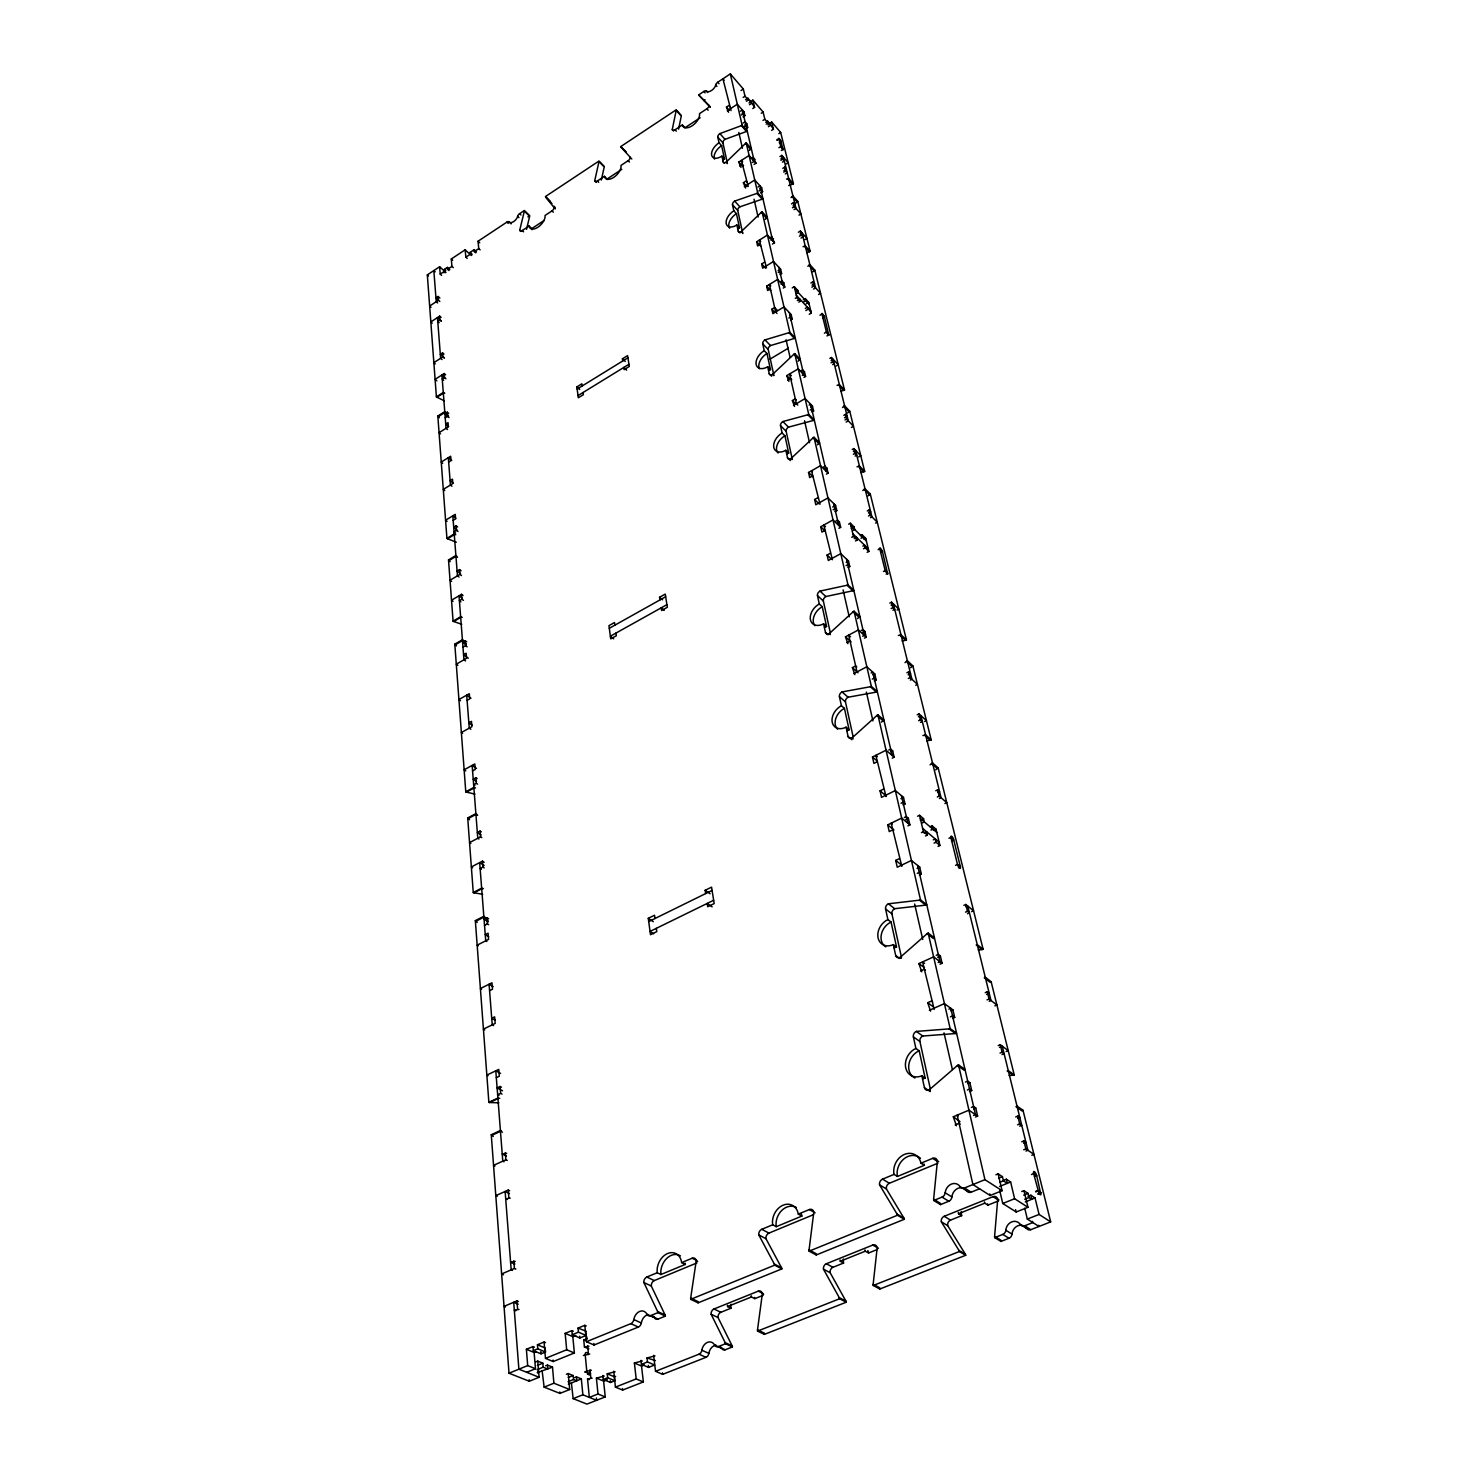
<?xml version="1.0" encoding="UTF-8"?>
<svg xmlns="http://www.w3.org/2000/svg" width="1478" height="1478" viewBox="0 0 1478 1478"><rect width="100%" height="100%" fill="white"/><g stroke="black" fill="none" stroke-linecap="round" stroke-linejoin="round"><path stroke-width="1.5" d="M1023.016 1110.292A4.323 3.713 -59.6 0 0 1021.982 1110.902L1015.959 1106.671A4.342 3.713 -59.4 0 1 1016.993 1106.061L1023.016 1110.292L1050.673 1221.881L1030.831 1229.678A4.489 3.898 -66.8 0 1 1026.526 1228.366A8.96 7.76 -67.4 0 0 1017.954 1225.742A8.96 7.76 -67.4 0 0 1012.005 1234.075A4.471 3.843 -67.4 0 1 1009.031 1238.25L1000.957 1241.428L994.712 1237.603A4.489 3.861 -67.5 0 1 994.602 1236.365L997.742 1199.175A4.434 3.787 -65.3 0 0 993.013 1196.663L944.202 1216.302A4.397 3.695 -66.6 0 0 941.338 1221.826L958.963 1250.425A4.471 3.769 -68.5 0 1 959.37 1251.533L965.725 1255.265L879.816 1289.019L873.221 1285.49A4.434 3.64 -69.8 0 1 873.165 1284.271L877.193 1247.598A4.36 3.566 -68 0 0 872.814 1245.049L826.331 1263.764A4.342 3.492 -68.7 0 0 823.486 1269.177L839.245 1297.647A4.416 3.566 -70.3 0 1 839.596 1298.756L846.266 1302.21L764.422 1334.375L757.549 1331.105A4.379 3.418 -70.9 0 1 757.512 1329.886L762.352 1293.73A4.305 3.362 -69.5 0 0 758.288 1291.144L713.966 1308.991A4.286 3.289 -69.9 0 0 711.14 1314.293L725.181 1342.634A4.36 3.344 -71.2 0 1 725.495 1343.742L732.441 1346.938A4.342 3.344 -71.3 0 0 732.127 1345.83L718.049 1317.563L711.14 1314.293M979.563 1188.774L971.157 1192.173A4.656 3.935 -64.7 0 1 966.797 1190.862A9.311 7.852 -65.2 0 0 958.095 1188.257A9.311 7.852 -65.2 0 0 951.887 1196.921A4.637 3.898 -65.3 0 1 948.784 1201.245L940.488 1204.607L933.726 1200.487A4.674 3.917 -65.4 0 1 933.634 1199.212L937.421 1160.877A4.6 3.843 -63.5 0 0 932.636 1158.346L920.979 1163.186A16.018 13.228 -64 0 0 904.536 1154.373A16.018 13.228 -64 0 0 894.024 1174.382L882.551 1179.148A4.563 3.75 -64.8 0 0 879.558 1184.857L897.072 1214.103A4.637 3.824 -66.5 0 1 897.46 1215.249L904.333 1219.258L816.226 1254.97L809.131 1251.164A4.6 3.677 -67.9 0 1 809.076 1249.889L813.805 1212.108A4.526 3.603 -66.3 0 0 809.39 1209.54L798.305 1214.122A15.778 12.452 -66.6 0 0 783.137 1205.161A15.778 12.452 -66.6 0 0 772.68 1224.782L761.78 1229.308A4.508 3.529 -67.1 0 0 758.787 1234.906L774.324 1264.041A4.563 3.584 -68.5 0 1 774.675 1265.168L781.862 1268.9L698.096 1302.839L690.688 1299.328A4.545 3.455 -69.2 0 1 690.688 1298.072L696.23 1260.826A4.471 3.399 -68 0 0 692.166 1258.221L681.635 1262.6A15.556 11.732 -68.1 0 0 667.631 1253.51A15.556 11.732 -68.1 0 0 657.23 1272.724L646.847 1277.029A4.434 3.325 -68.4 0 0 643.872 1282.534L657.618 1311.522A4.508 3.381 -69.6 0 1 657.913 1312.649L665.396 1316.104A4.489 3.381 -69.7 0 0 665.1 1314.977L651.318 1286.045L643.872 1282.534M678.605 129.177L681.266 116.041L676.185 110.407L672.268 129.547L673.543 130.951M601.306 180.094L604.225 167.014L598.996 161.582L594.729 180.685L596.373 182.385M526.538 229.367L529.66 216.305L524.339 211.114L519.739 230.162L521.069 231.455M710.234 107.284L698.706 94.869L703.861 91.451A3.048 1.644 -43.9 0 1 706.429 91.119A6.097 3.307 -43.7 0 0 711.583 90.454A6.097 3.307 -43.7 0 0 715.685 84.985A3.067 1.663 -43.6 0 1 717.735 82.251L730.317 73.9L742.141 125.26A3.141 1.755 -43.5 0 1 741.402 125.648L719.897 133.593A3.122 1.737 -43.9 0 0 717.791 137.121L719.029 142.775A10.956 6.134 -44 0 0 711.639 155.172A10.956 6.134 -44 0 0 721.929 156.114L723.167 161.878A3.141 1.774 -44 0 0 726.141 162.155L745.503 143.458A3.159 1.792 -43.5 0 1 746.205 142.904L751.341 148.705A3.159 1.792 -43.5 0 0 750.621 149.26L749.401 150.423M742.787 233.524L737.744 210.486A3.196 1.847 -44.1 0 1 739.905 206.828L762.186 199.179A3.215 1.866 -43.6 0 0 762.944 198.791L757.734 192.99A3.233 1.866 -43.7 0 1 756.976 193.378L734.658 201.1A3.215 1.847 -44.1 0 0 732.497 204.758L733.809 210.781A11.27 6.559 -44.2 0 0 726.215 223.658A11.27 6.559 -44.2 0 0 736.894 224.989L738.224 231.141A3.252 1.903 -44.2 0 0 741.309 231.529L761.336 212.352A3.27 1.903 -43.8 0 1 762.075 211.779L767.322 217.58A3.252 1.921 -43.7 0 0 766.583 218.153L765.327 219.335M791.026 197.572L792.208 196.426A3.085 1.811 -43.1 0 1 792.91 195.89L797.769 201.414L810.147 251.371A3.141 1.903 -43.2 0 1 809.39 251.74L806.619 252.627M795.885 203.077L797.067 201.95A3.085 1.811 -43.1 0 1 797.769 201.414M807.875 266.317L809.094 265.153A3.178 1.94 -43.4 0 1 809.833 264.617L814.784 270.104L844.511 390.007A3.307 2.143 -43.8 0 1 843.679 390.358L840.723 391.19M812.845 271.804L814.064 270.659A3.159 1.94 -43.3 0 1 814.784 270.104M773.936 375.578L768.209 349.492A3.381 2.106 -44.8 0 1 770.5 345.556L794.443 338.444A3.418 2.143 -44.2 0 0 795.275 338.056L789.825 332.31A3.418 2.125 -44.3 0 1 788.993 332.698L765.013 339.885A3.399 2.106 -44.8 0 0 762.722 343.82L764.218 350.656A11.953 7.464 -45 0 0 756.163 364.567A11.953 7.464 -45 0 0 767.71 366.747L769.225 373.712A3.436 2.162 -45 0 0 772.569 374.359L793.945 354.221A3.455 2.18 -44.4 0 1 794.739 353.63L800.208 359.376A3.455 2.18 -44.4 0 0 799.432 359.948L798.083 361.205M842.497 407.54L843.809 406.321A3.362 2.199 -44 0 1 844.585 405.766L849.739 411.161L864.667 471.408A3.418 2.309 -44.4 0 1 863.836 471.759L860.732 472.535M792.282 459.252L786.148 431.28A3.492 2.272 -45.3 0 1 788.495 427.16L813.436 420.436A3.529 2.291 -44.7 0 0 814.304 420.066L808.725 414.376A3.547 2.291 -44.8 0 1 807.856 414.764L782.878 421.544A3.51 2.272 -45.4 0 0 780.513 425.664L782.121 432.999A12.341 8.037 -45.6 0 0 773.807 447.52A12.341 8.037 -45.6 0 0 785.871 450.254L787.497 457.737A3.547 2.328 -45.6 0 0 790.97 458.549L813.159 437.839A3.566 2.346 -45 0 1 813.99 437.248L819.606 442.92A3.566 2.346 -44.9 0 0 818.775 443.511L817.389 444.804M847.67 412.935L848.982 411.734A3.344 2.199 -44 0 1 849.739 411.161M862.838 490.548L864.205 489.292A3.473 2.365 -44.6 0 1 864.999 488.719L870.283 494.058L906.457 639.956A3.64 2.642 -46 0 1 905.534 640.307L902.19 640.972M868.14 495.869L869.489 494.631A3.455 2.365 -44.6 0 1 870.283 494.058M830.396 633.138L823.357 601.029A3.732 2.605 -47.1 0 1 825.869 596.539L852.898 590.757A3.769 2.642 -46.3 0 0 853.822 590.387L847.984 584.882A3.769 2.642 -46.3 0 1 847.042 585.251L819.976 591.108A3.75 2.605 -47.1 0 0 817.463 595.597L819.292 604.003A13.191 9.256 -47.4 0 0 810.443 619.836A13.191 9.256 -47.4 0 0 823.597 623.827L825.463 632.418A3.787 2.679 -47.6 0 0 829.269 633.6L853.139 611.781A3.824 2.716 -46.7 0 1 854.044 611.171L859.919 616.64A3.806 2.716 -46.7 0 0 859.032 617.25L857.536 618.617M905.035 662.661L906.494 661.331A3.695 2.716 -46.4 0 1 907.363 660.758L912.868 665.876L931.214 739.924A3.769 2.864 -47.4 0 1 930.272 740.256L926.761 740.829M910.559 667.779L912 666.467A3.695 2.716 -46.4 0 1 912.868 665.876M853.083 736.635L845.471 701.921A3.88 2.827 -48.5 0 1 848.076 697.228L876.362 692.092A3.898 2.864 -47.6 0 0 877.341 691.722L871.355 686.383A3.917 2.864 -47.7 0 1 870.376 686.734L842.035 691.944A3.88 2.827 -48.5 0 0 839.43 696.655L841.407 705.745A13.69 10.013 -49 0 0 832.243 722.354A13.69 10.013 -49 0 0 846.063 727.176L848.076 736.469A3.935 2.901 -49.2 0 0 852.085 737.891L876.971 715.426A3.972 2.938 -48.2 0 1 877.895 714.816L883.918 720.119A3.954 2.938 -48.2 0 0 882.994 720.747L881.442 722.132M930.087 764.865L931.602 763.498A3.843 2.938 -48 0 1 932.507 762.907L938.16 767.876L983.11 949.264A4.064 3.325 -52.3 0 1 982.057 949.578L978.233 949.966M935.74 769.816L937.255 768.468A3.824 2.938 -48 0 1 938.16 767.876M888.37 903.797L894.707 908.693L925.708 905.127A4.212 3.344 -52.2 0 0 926.78 904.795L920.498 899.825A4.231 3.344 -52.1 0 1 919.427 900.176L888.37 903.797A4.194 3.289 -53.2 0 0 885.581 908.988L887.89 919.593A14.798 11.676 -54 0 0 878.08 937.92A14.798 11.676 -54 0 0 893.322 944.608L895.686 955.453A4.268 3.399 -54.6 0 0 900.102 957.43L927.131 933.69A4.286 3.436 -53.3 0 1 928.147 933.061L934.466 937.939A4.268 3.436 -53.4 0 0 933.468 938.585L927.131 933.69M916.286 1031.422L922.808 1036.023L955.453 1033.547A4.416 3.64 -56.5 0 0 956.58 1033.214L950.151 1028.559A4.434 3.64 -56.5 0 1 949.024 1028.891L916.286 1031.422A4.397 3.584 -57.5 0 0 913.386 1036.909L915.898 1048.475A15.537 12.711 -58.7 0 0 905.718 1067.855A15.537 12.711 -58.7 0 0 921.847 1075.781L924.415 1087.642A4.489 3.695 -59.7 0 0 929.089 1089.97L957.43 1065.509A4.489 3.732 -58.3 0 1 958.501 1064.862L964.986 1069.425A4.471 3.732 -58.4 0 0 963.915 1070.072L957.43 1065.509M444.398 400.852L436.934 397.231A3.011 1.219 57.3 0 1 436.398 396.843L427.327 274.89L439.631 266.742L445.95 272.488M453.303 267.629L451.935 266.373L451.289 259.001L465.164 249.8L470.577 254.826M480.128 249.893L478.761 248.618L478.041 241.247L506.88 222.125A2.882 1.533 -47.4 0 1 509.134 221.94A5.764 3.067 -47.3 0 0 513.66 221.571A5.764 3.067 -47.3 0 0 517.633 216.305A2.901 1.552 -47.2 0 1 519.609 213.682L524.376 210.523L529.697 215.714L527.905 216.915M441.589 275.37L440.222 274.132L444.601 271.231L444.435 269.384L447.391 267.426L449.774 269.606M471.63 255.509L470.096 252.405L474.142 249.708L476.526 251.925M448.906 270.529L447.538 269.273L451.935 266.373M467.196 258.428L465.847 257.172L470.263 254.253M475.694 252.83L474.327 251.556L478.761 248.618M443.622 272.654L445.081 271.693L445.155 272.728M703.768 100.596L705.043 99.747M519.739 230.162A2.901 1.57 -47.3 0 0 522.233 230.513L529.069 226.005A10.235 5.524 -47 0 0 537.9 227.242A10.235 5.524 -47 0 0 545.086 215.437L551.996 210.892A2.938 1.589 -46.7 0 0 554.047 207.511L545.622 196.999L551.959 203.558M594.729 180.685A2.974 1.607 -45.9 0 0 597.371 180.981L604.428 176.325A10.438 5.672 -45.6 0 0 613.776 177.342A10.438 5.672 -45.6 0 0 621 165.407L628.15 160.696A2.993 1.626 -45.4 0 0 630.201 157.278L621 147.006L626.173 152.493M672.268 129.547A3.03 1.663 -44.5 0 0 675.058 129.768L682.356 124.946A10.679 5.838 -44.2 0 0 692.258 125.722A10.679 5.838 -44.2 0 0 699.5 113.64L706.89 108.781A3.067 1.681 -43.9 0 0 708.96 105.326L698.928 95.313M741.014 90.527L743.323 89.013L730.317 73.9M532.025 229.718A10.217 5.524 -47 0 1 531.747 228.61L544.2 220.407M607.181 179.595A10.438 5.69 -45.6 0 1 607.052 179.041L621.776 169.342M700.147 117.76L684.924 127.773L682.356 124.946M439.871 298.02L438.153 296.487L435.955 297.928L439.834 301.494M728.543 112.254L726.455 107.1L728.95 105.474L730.206 106.915M743.157 97.419L745.004 96.218L743.323 89.013M727.268 110.795L737.3 104.217L744.044 111.959L744.894 115.672L743.009 116.891M745.577 99.747L747.886 98.232L750.879 101.723L754.593 107.321L752.745 108.541M746.445 101.243L748.311 100.042L747.886 98.232M750.122 101.927L752.875 100.135L763.11 112.032L764.847 119.238L768.08 122.97L766.232 124.17M749.032 102.943L750.879 101.723M749.475 104.735L751.323 103.534M740.478 111.256L742.362 110.037L754.242 161.268L752.32 162.506M742.159 113.196L744.044 111.959M741.328 114.97L743.212 113.732L744.894 115.672M441.091 317.382L439.687 316.144L430.837 321.927L432.223 323.146M439.687 316.144L440.001 319.987L437.765 321.447L439.169 322.666M743.194 123.025L745.078 121.787L746.778 123.727L747.646 127.459L745.743 128.697M761.281 113.233L763.11 112.032M744.875 124.965L746.778 123.727M744.062 126.775L745.947 125.538L747.646 127.459M763.017 120.42L764.847 119.238M765.807 122.36L767.636 121.178L769.798 123.69L773.437 129.214L771.608 130.397M769.41 123.487L771.682 122.009L780.68 132.466L793.409 183.808A3.048 1.774 -43 0 1 792.67 184.177L788.661 185.563M767.969 124.873L769.798 123.69M768.412 126.683L770.241 125.482M778.851 133.648L780.68 132.466M740.977 167.42L738.797 162.081L749.106 155.467L755.96 163.208L754.02 164.446M443.991 354.11L442.569 352.891L440.315 354.332L444.194 357.713M777.003 139.93L778.924 138.322L780.55 140.096L783.137 149.832L780.901 146.987L778.832 138.747M777.058 140.151L778.888 138.969L781.271 141.74L779.442 142.904M442.569 352.891L442.883 356.863L433.848 362.664L435.271 363.884M739.684 165.979L742.252 164.317L743.545 165.776M751.415 158.645L753.355 157.407L755.96 163.208M779.386 142.682L781.215 141.518M753.133 160.566L755.055 159.328M778.906 147.726L780.754 146.544L783.155 149.315L781.308 150.497M779.941 156.594L781.788 155.412L788.199 162.783L786.333 163.966M445.617 374.765L444.194 373.546L435.105 379.347L436.878 380.881M745.614 188.075L743.416 182.662L746.02 181L747.332 182.459M780.92 158.83L783.395 157.259L795.995 208.435L794.092 209.636M780.846 160.289L782.693 159.107L781.788 155.412M782.453 162.137L784.301 160.954L782.693 159.107M744.321 186.634L754.741 179.983L761.65 187.706L762.574 191.678L760.616 192.934M782.804 168.344L784.67 167.162L786.278 169.009L783.95 170.487M757.974 187.022L759.932 185.785L772.717 240.877M783.728 172.095L785.594 170.894L784.67 167.162M759.71 188.944L761.65 187.706M785.335 173.942L787.201 172.741L785.594 170.894M758.898 190.995L760.856 189.757L762.574 191.678M436.398 396.843L443.271 392.483A3.011 1.219 57.3 0 0 443.769 392.852L444.749 393.333M436.934 397.231L443.806 392.871M456.314 542.223L447.501 538.731A3.159 1.386 58.6 0 1 446.929 538.38L437.821 416.02L444.749 411.66A3.03 1.238 57.5 0 1 445.303 412.196L448.296 415.743M437.821 416.02A3.03 1.256 57.5 0 1 438.375 416.574L445.303 412.196M448.665 413.397L447.224 412.177L444.915 413.637L448.518 416.667M445.229 417.812L447.557 416.353L447.224 412.177M791.506 203.927L793.409 202.726L795.035 204.574L793.15 205.756M792.448 207.788L794.351 206.587L793.409 202.726M798.97 215.141L800.873 213.94L794.351 206.587M760.339 244.295L757.641 245.976L756.699 241.782L767.433 235.076L774.472 242.798L772.458 244.055M769.742 237.958L771.756 236.72L774.472 242.798M770.999 240.193L773.511 238.642M798.434 232.249L800.374 231.048L806.933 238.401L805.011 239.584M800.097 234.097L802.018 232.896L815.542 287.841L813.565 289.041M799.413 236.221L801.353 235.02L800.374 231.048M801.058 238.05L802.997 236.868L801.353 235.02M780.07 274.409L781.603 273.467L780.606 269.181L773.511 261.495L762.648 268.202L761.687 263.934L764.385 262.253M448.647 462.023L451.012 460.563L450.679 456.222L441.257 462.06L442.716 463.279M583.071 392.501L583.367 394.681L578.323 397.785L576.863 386.903L581.889 383.8L582.184 385.98M622.774 360.946L622.441 358.784L627.559 355.625L629.277 366.489L624.122 369.648L623.79 367.468L626.598 370.128M577.159 389.065L627.91 357.787M778.075 270.751L780.606 269.181M578.027 395.605L628.926 364.309M778.296 272.488L779.83 271.546L781.603 273.467M770.407 288.857L767.655 290.519L766.676 286.178L777.65 279.434L784.781 287.138L783.248 288.081M780.458 281.818L782.01 280.875L783.783 282.797L784.781 287.138M781.215 284.367L783.783 282.797M792.263 287.933L794.296 286.695L797.787 290.464L798.286 292.607L796.254 293.845M795.755 291.702L797.787 290.464M810.868 283.055L812.845 281.855L814.526 283.684L812.05 285.18M790.638 320.005L792.208 319.045L791.173 314.592L783.987 306.925L772.865 313.669L771.867 309.235L774.638 307.553L777.336 310.417M811.884 287.212L813.861 285.993L812.845 281.855M795.312 298.371L796.845 297.447L794.296 286.695M797.289 300.607L799.82 299.055L800.337 301.216L798.804 302.14M803.256 299.812L805.27 298.593L808.706 302.306L811.311 313.04L809.279 314.278M803.755 301.955L805.787 300.718L805.27 298.593M818.572 294.51L820.549 293.309L813.861 285.993M806.175 303.84L808.706 302.306M789.621 315.535L791.173 314.592M453.173 520.367L455.593 518.907L455.242 514.362L445.58 520.219L447.077 521.401M788.846 318.084L790.416 317.142L792.208 319.045M805.307 308.403L807.339 307.165L811.311 313.04M805.824 310.546L807.856 309.327M457.644 526.944L456.129 525.762L453.709 527.221L456.702 529.604M456.129 525.762L456.499 530.343L454.06 531.803L455.575 533.004M446.929 538.38L454.226 533.983A3.159 1.367 58.6 0 0 454.799 534.352L455.778 534.74M447.501 538.731L454.799 534.352M820.013 315.331L822.174 313.391L824.225 315.978L828.862 335.469L826.516 332.31L822.008 314.13L824.539 316.865L822.525 318.066M769.983 359.136L788.31 348.18M824.391 333.197L826.424 331.996L828.955 334.73L826.923 335.931M461.746 624.27L453.672 621.499A3.252 1.478 59.5 0 1 453.081 621.148L448.518 559.922L455.889 555.525A3.196 1.404 58.9 0 1 456.48 556.079L457.533 557.298M448.518 559.922A3.196 1.423 58.8 0 1 449.109 560.476L456.48 556.079M461.099 570.804L459.566 569.621L457.09 571.081L460.545 573.741M788.882 381.398L786.776 375.634L798.231 368.835L805.565 376.465L803.958 377.407M801.039 370.83L802.646 369.888L804.475 371.772L805.565 376.465M787.848 380.326L790.712 378.645L791.746 379.717M459.566 569.621L459.954 574.369L450.033 580.226L451.566 581.39M802.332 373.047L804.475 371.772M829.897 358.415L831.43 357.51L838.248 364.77L836.197 365.99M802.314 375.412L803.736 374.562L789.381 312.689M831.098 360.54L833.149 359.339L848.298 420.861L846.173 422.08M830.987 362.867L832.52 361.944L831.43 357.51M832.705 364.678L834.239 363.773L832.52 361.944M463.057 595.523L461.505 594.341L451.529 600.197L453.062 601.361M794.517 406.432L792.393 400.556L795.275 398.857L796.328 399.928M461.505 594.341L461.893 599.181L459.381 600.659L460.933 601.823M793.464 405.378L805.085 398.58L812.475 406.154L813.602 410.976L811.958 411.937M809.187 405.12L810.628 404.27L826.184 471.297M810.849 407.115L812.475 406.154M810.11 410.053L811.755 409.092L813.602 410.976M453.081 621.148L460.637 616.769A3.252 1.478 59.5 0 0 461.21 617.102L462.226 617.453M453.672 621.499L461.21 617.102M843.827 415.318L845.416 414.394L847.153 416.205L844.511 417.72M474.918 794.092L466.401 792.116A3.473 1.681 61.7 0 1 465.773 791.802L454.799 644.149L462.411 639.771A3.307 1.496 59.8 0 1 463.02 640.307L466.272 643.965M844.973 419.974L846.561 419.05L845.416 414.394M454.799 644.149A3.289 1.515 59.8 0 1 455.39 644.704L463.02 640.307M466.715 641.84L465.145 640.676L462.596 642.136L466.124 644.759M462.983 647.161L465.533 645.683L465.145 640.676M851.383 427.456L853.49 426.255L846.561 419.05M812.697 475.879L809.685 477.597L808.54 472.48L820.53 465.662L828.068 473.163L826.387 474.124M852.196 449.478L853.804 448.573L860.787 455.741L858.663 456.942M823.32 467.177L825.001 466.217L826.886 468.101L828.068 473.163M853.416 451.584L855.559 450.365L871.928 516.875L870.468 517.688M824.65 469.357L826.886 468.101M853.379 454.282L854.986 453.358L853.804 448.573M855.134 456.074L856.741 455.15L854.986 453.358M835.07 511.573L836.788 510.631L835.569 505.384L827.957 497.92L815.801 504.755L814.618 499.527L817.648 497.827M467.103 700.387L469.708 698.928L469.302 693.699L458.919 699.556L460.508 700.701M659.964 599.902L659.558 597.278L665.248 594.082L667.335 607.292L661.608 610.488L661.202 607.846L664.232 610.377M609.305 628.279L665.673 596.724M832.705 506.991L835.569 505.384M833.167 509.725L834.885 508.765L836.788 510.631M666.911 604.65L610.377 636.205L613.666 638.847M825.02 530.38L821.934 532.08L820.733 526.759L833.019 519.923L840.668 527.35L838.95 528.311M835.809 521.143L837.527 520.182L839.43 522.048L840.668 527.35M837.139 523.323L839.43 522.048M867.253 510.982L868.916 510.058L870.69 511.831L868.491 513.051M848.649 524.191L850.349 523.23L854.062 526.889L854.69 529.494L852.991 530.436M868.491 516.007L870.154 515.101L877.267 522.177L875.604 523.083M851.236 528.459L854.062 526.889M851.734 537.327L853.453 536.385L857.185 540.006L855.485 540.948M854.284 538.62L856.556 537.382L857.185 540.006M860.381 535.664L862.062 534.722L865.739 538.325L868.898 551.423L867.198 552.347M848.021 567.46L849.776 566.499L848.501 561.03L840.779 553.64L828.327 560.495L827.089 555.026L830.193 553.326M860.99 538.269L862.69 537.327L862.062 534.722M864.039 539.248L865.739 538.325M862.875 546.139L864.593 545.197L865.221 547.839L868.898 551.423M863.521 548.763L865.221 547.839M846.173 562.305L848.501 561.03M846.1 565.612L847.855 564.67L849.776 566.499M472.572 770.925L475.251 769.465L474.826 763.96L464.129 769.798L465.773 770.906M878.117 549.742L880.112 547.802L882.218 550.647L887.742 574.258L885.267 570.951L879.798 548.818L882.495 551.46L880.814 552.366M477.135 778.592L475.898 777.761L473.219 779.22L476.489 781.437M477.579 784.153L476.341 783.322L473.644 784.781L474.881 785.612M465.773 791.802L473.847 787.441A3.473 1.681 61.7 0 0 474.475 787.737L475.528 787.996M466.401 792.116L474.475 787.737M883.456 571.487L885.156 570.582L887.853 573.205L886.172 574.111M482.696 894.264L473.902 892.804A3.603 1.811 63.2 0 1 473.256 892.527L467.713 817.962L475.879 813.602A3.51 1.718 62.1 0 1 476.507 814.138L477.671 815.376M467.713 817.962A3.51 1.718 62.1 0 1 468.36 818.498L476.507 814.138M889.83 603.098L891.548 602.193L898.809 609.139L897.091 610.044M891.068 605.149L893.377 603.929L911.926 679.289L910.337 680.102M891.16 608.53L892.878 607.606L894.707 609.342L892.971 610.266M847.892 643.632L845.471 636.815L858.367 629.961L866.219 637.203L864.408 638.163M481.329 831.855L480.073 831.042L477.339 832.502L481.089 834.959M861.12 630.57L862.93 629.61L864.889 631.42L866.219 637.203M862.468 632.695L864.889 631.42M846.783 642.634L849.998 640.916M481.791 837.638L480.535 836.825L469.542 842.626L470.817 843.439M862.653 636.261L864.26 635.411L846.58 559.183M484.137 862.247L482.438 861.157L471.353 866.958L472.627 867.771M854.857 674.615L852.4 667.65L855.651 665.95L856.778 666.947M484.174 867.882L482.9 867.069L480.128 868.528L481.385 869.323M853.748 673.617L866.829 666.763L874.773 673.95L876.158 679.917L874.311 680.878M871.152 673.007L872.796 672.157L892.121 755.461M872.925 674.892L874.773 673.95M872.334 679.086L874.182 678.125L876.158 679.917M473.256 892.527L481.643 888.186A3.603 1.792 63.2 0 0 482.29 888.463L483.38 888.647M473.902 892.804L482.29 888.463M906.882 672.786L908.656 671.862L910.522 673.58L908.157 674.799M908.286 678.494L910.078 677.589L917.468 684.388L915.695 685.293M475.343 920.628A3.64 1.847 63.7 0 1 476.027 921.163L484.488 916.84L485.689 918.078M488.608 918.817L486.89 917.764L484.045 919.205L488.35 921.847M484.525 925.357L487.37 923.898L488.664 924.692M917.191 714.816L918.983 713.892L926.447 720.636L924.637 721.541M918.448 716.812L920.868 715.592L941.08 797.75L939.435 798.545M918.632 720.71L920.443 719.804L922.309 721.486L920.498 722.391M877.304 761.706L873.923 763.405L872.482 757.032L886.043 750.214L894.135 757.198L892.232 758.159M888.758 750.085L890.661 749.124L892.675 750.879L894.135 757.198M890.772 751.822L892.675 750.879M903.076 804.919L905.016 803.977L903.501 797.418L895.335 790.527L881.535 797.344L880.075 790.804L883.511 789.104M489.587 990.666L492.488 989.225L491.989 982.796L480.405 988.542L481.569 989.225M656.324 928.35L656.768 931.639L650.486 934.706L648.288 918.337L654.532 915.251L654.976 918.522M705.671 893.58L705.154 890.31L711.565 887.151L714.17 903.575L707.722 906.735L707.205 903.428L712.156 906.882M648.731 921.588L712.082 890.421M900.915 798.693L903.501 797.418M901.044 803.219L902.984 802.258L905.016 803.977M935.777 790.767L937.643 789.862L939.546 791.506L937.68 792.411M713.634 900.287L650.043 931.417L653.627 933.782M937.311 797.011L939.177 796.106L946.77 802.646L944.904 803.552M892.73 829.879L889.239 831.578L887.724 824.89L901.672 818.073L909.894 824.909L907.935 825.851M904.351 817.5L906.31 816.558L908.342 818.258L909.894 824.909M905.737 819.533L908.342 818.258M917.598 816.244L919.538 815.302L923.528 818.646L924.304 821.916L922.364 822.858M920.314 820.216L923.528 818.646M930.161 826.793L932.082 825.851L936.017 829.158L939.953 845.49L938.031 846.414M921.478 832.65L923.417 831.708L927.427 835.052L925.487 835.975M924.064 833.001L926.632 831.744L927.427 835.052M930.955 830.045L932.877 829.121L932.082 825.851M933.449 830.396L936.017 829.158M933.302 839.855L935.223 838.913L936.017 842.201L939.953 845.49M919.334 874.994L921.33 874.052L919.722 867.161L911.427 860.455L897.238 867.235L895.705 860.381L899.234 858.681M934.078 843.125L936.017 842.201M948.95 838.285L950.853 837.379L953.716 839.8L960.404 866.847A3.011 0.942 64 0 1 959.555 868.103A3.011 0.942 64 0 1 957.504 864.445L950.853 837.379C950.317 832.982 956.543 841.333 951.814 840.705M917.062 868.436L919.722 867.161M917.265 873.332L919.261 872.389L921.33 874.052M496.312 1077.647L499.305 1076.224L498.77 1069.425L486.835 1075.097L488.036 1075.744M955.582 865.351L957.504 864.445L960.404 866.847L958.483 867.752M501.467 1087.217L500.118 1086.496L497.107 1087.919L502.52 1090.801M502.021 1094.108L500.654 1093.387L497.643 1094.792L499.01 1095.512M484.488 916.84A3.658 1.829 63.7 0 0 483.823 916.305L475.343 920.628L488.867 1102.311L497.901 1098.08A3.917 2.051 66.7 0 0 498.585 1098.302L499.749 1098.339M488.867 1102.311A3.898 2.069 66.8 0 0 489.551 1102.533L498.585 1098.302M963.859 905.367L965.818 904.462L973.559 910.744L971.6 911.63M966.021 906.845L967.757 906.032L990.999 1000.495L989.207 1001.29M965.522 912.148L967.48 911.242L969.42 912.813L967.462 913.718M535.923 1361.848L537.752 1361.109L539.101 1377.293L529.29 1381.246L509.005 1373.21L491.269 1134.716L500.414 1130.504A3.972 2.088 67.4 0 1 501.116 1131.021L502.391 1132.259M491.269 1134.716A3.954 2.106 67.5 0 1 491.989 1135.233L501.116 1131.021M936.221 955.305L938.271 954.363L940.377 955.97L942.077 963.286L940.008 964.229M921.755 971.84L918.891 963.582L933.634 956.857L942.077 963.286M506.677 1153.283L502.224 1153.985L506.363 1156.073M937.625 957.227L940.377 955.97M938.142 962.529L939.971 961.679L917.653 865.498M920.554 970.954L924.23 969.272L925.431 970.178M507.25 1160.47L505.864 1159.768L493.56 1165.366L494.945 1166.05M509.633 1190.751L508.247 1190.067L495.795 1195.647L497.199 1196.312M930.604 1011.174L927.685 1002.712L931.417 1001.049L932.636 1001.936M510.224 1198.104L505.698 1198.824L507.102 1199.508M929.385 1010.287L944.387 1003.599L952.922 1009.88L954.696 1017.474L952.571 1018.416M985.235 992.699L987.267 991.793L989.244 993.308L986.547 994.491M948.931 1009.141L950.797 1008.31L975.48 1114.634L973.522 1115.447M950.816 1010.823L952.922 1009.88M987.008 999.885L989.022 998.98L996.911 1004.985L994.897 1005.871M950.446 1016.846L952.571 1015.922L954.696 1017.474M998.204 1045.63L1000.273 1044.743L1008.218 1050.599L1006.167 1051.486M999.516 1047.403L1002.269 1046.202L1027.894 1150.272L1025.972 1151.048M515.212 1261.418L510.594 1262.157L514.861 1264.078M1000.033 1053.093L1002.102 1052.188L1004.098 1053.648L1002.029 1054.553M515.822 1269.103L514.399 1268.475L501.633 1273.962L503.499 1274.793M965.522 1082.044L967.702 1081.12L969.845 1082.617L971.711 1090.598L969.531 1091.521M967.684 1083.54L969.845 1082.617M967.369 1090.025L969.55 1089.101L971.711 1090.598M971.397 1107.447L973.596 1106.523L975.757 1108.001L977.642 1116.112L975.443 1117.035M518.372 1301.564L516.931 1300.936L504.035 1306.367L505.476 1306.995M956.395 1125.774L953.31 1116.777L968.94 1110.181L977.642 1116.112M973.559 1108.925L975.757 1108.001M519 1309.434L514.307 1310.173L515.767 1310.801M955.157 1124.943L959.056 1123.298L960.294 1124.13M1015.682 1116.962L1017.806 1116.093L1019.82 1117.497L1017.695 1118.384M1017.585 1124.776L1019.709 1123.89L1021.741 1125.294L1019.617 1126.181M657.23 1272.724L660.925 1274.516L685.312 1264.411A15.537 11.713 -68.1 0 0 685.09 1263.154M772.68 1224.782L776.246 1226.703L801.852 1216.08A15.759 12.452 -66.7 0 0 801.187 1213.567M894.024 1174.382L897.423 1176.451L924.36 1165.292A15.999 13.228 -64.1 0 0 924.027 1164.017M651.318 1286.045A4.434 3.307 -68.6 0 1 654.274 1280.576L696.859 1262.951M781.862 1268.9A4.545 3.584 -68.6 0 0 781.511 1267.755L765.955 1238.693A4.489 3.51 -67.3 0 1 768.929 1233.114L813.639 1214.602M904.333 1219.258A4.619 3.824 -66.7 0 0 903.926 1218.131L886.412 1188.959A4.545 3.732 -65 0 1 889.386 1183.268L937.865 1163.186M1021.76 1141.829L1023.903 1140.961L1025.935 1142.346L1023.792 1143.215M526.39 1349.285L534.131 1352.481L535.479 1368.739L527.701 1365.598L526.39 1349.285L532.985 1346.587L534.445 1347.179M537.456 1344.758L545.16 1347.954L545.511 1352.019L537.789 1348.823L537.456 1344.758L544.089 1342.024L545.53 1342.634M565.169 1333.378L572.817 1336.648L574.369 1352.98L566.684 1349.765L565.169 1333.378L571.875 1330.625L573.316 1331.235M571.875 1330.625L572.263 1334.708L579.912 1337.978L586.082 1335.465L578.452 1332.177L578.046 1328.094L584.808 1325.323L586.23 1325.951M532.985 1346.587L533.318 1350.652L537.789 1348.823M572.263 1334.708L578.452 1332.177M1023.718 1149.773L1025.861 1148.886L1033.935 1154.392L1031.81 1155.26M534.131 1352.481L536.181 1351.631M572.817 1336.648L575.755 1335.447M578.046 1328.094L586.101 1331.216M533.318 1350.652L541.059 1353.83L545.511 1352.019M588.928 1348.915L584.438 1347.012L583.736 1339.936L587.376 1338.828M995.913 1174.77L998.13 1173.865L1002.435 1176.654L1003.433 1180.848L1007.349 1183.398L1006.37 1179.222L1004.153 1180.128M509.005 1373.21L527.701 1365.598M544.089 1342.024L545.474 1358.374L566.684 1349.765M584.808 1325.323L586.415 1341.728L630.829 1323.66A4.489 3.325 -69.6 0 0 633.803 1319.577A8.997 6.706 -69.7 0 1 639.715 1311.392A8.997 6.706 -69.7 0 1 646.902 1314.238A4.508 3.362 -69.4 0 0 650.523 1315.66L658.024 1319.078L665.396 1316.104M650.523 1315.66L657.913 1312.649M690.688 1299.328L774.675 1265.168M809.131 1251.164L897.46 1215.249M933.726 1200.487L942.059 1197.106A4.656 3.898 -65.1 0 0 945.163 1192.764A9.348 7.87 -65 0 1 951.389 1184.081A9.348 7.87 -65 0 1 960.109 1186.686A4.674 3.954 -64.5 0 0 964.487 1187.979L971.157 1192.173M964.487 1187.979L984.939 1179.666L1002.084 1190.695L990.149 1195.499L972.912 1184.562L957.208 1115.133L958.317 1115.872M537.345 1365.413L542.832 1363.178L543.183 1367.205L547.821 1369.09L547.47 1365.062L545.641 1365.801M998.74 1178.169L1002.435 1176.654M584.438 1347.012L588.965 1346.292M526.685 1372.305L535.479 1368.739M545.474 1358.374L553.215 1361.552L574.369 1352.98M586.415 1341.728L594.064 1344.998L638.385 1327.041A4.471 3.325 -69.7 0 0 641.323 1322.976A8.96 6.706 -69.8 0 1 648.232 1314.496M537.068 1369.681L543.183 1367.205M999.719 1182.345L1003.433 1180.848M537.198 1372.674L552.495 1367.113L553.899 1383.205L569.695 1389.523L568.217 1373.542L566.407 1374.263M999.571 1186.465L1010.638 1181.994L1014.61 1198.732L1027.967 1207.304L1016.162 1211.997L1002.749 1203.48L999.682 1190.4M583.404 1355.492L589.74 1354.033M1031.478 1174.511L1033.639 1173.624A3.436 1.127 66.9 0 1 1034.415 1171.629A3.436 1.127 66.9 0 1 1036.688 1175.657L1040.9 1194.686A4.028 1.312 67.1 0 1 1038.997 1193.43L1033.639 1173.624L1036.688 1175.657L1034.526 1176.543M727.435 1305.296A15.002 11.639 -69.7 0 0 727.564 1306.552L751.415 1296.982L754.815 1298.663L763.165 1295.301M840.114 1259.977A15.186 12.341 -68.3 0 0 840.28 1261.251L865.295 1251.201L868.565 1253.011L877.304 1249.501M958.317 1212.44A15.408 13.08 -65.9 0 0 958.538 1213.734L984.773 1203.184L987.895 1205.124L998.5 1200.875M718.049 1317.563A4.268 3.289 -70.1 0 1 720.876 1312.279L731 1308.215A14.965 11.639 -69.8 0 1 730.926 1304.243M846.266 1302.21A4.397 3.547 -70.5 0 0 845.915 1301.102L830.137 1272.687A4.323 3.492 -68.9 0 1 832.964 1267.293L843.587 1263.043A15.168 12.323 -68.4 0 1 843.384 1259.016M965.725 1255.265A4.452 3.769 -68.7 0 0 965.319 1254.157L947.694 1225.631A4.379 3.695 -66.8 0 1 950.539 1220.126L961.679 1215.655A15.371 13.062 -66 0 1 961.328 1211.59M1021.741 1191.545L1023.94 1190.658L1028.097 1193.374L1029.113 1197.513L1031.903 1199.323L1030.887 1195.203L1027.967 1196.367M542.13 1370.79L544.126 1387.121L553.899 1383.205M568.309 1377.478L573.15 1375.538L573.519 1379.528L576.826 1380.858L576.457 1376.886L574.628 1377.625M1002.749 1203.48L1014.61 1198.732M1023.7 1195.129L1028.097 1193.374M584.974 1371.75L591.348 1370.309M1035.616 1191.397L1037.796 1190.529L1040.845 1192.543L1037.962 1193.707M585.029 1372.231L586.821 1371.51L585.196 1354.753A3.122 1.607 71.3 0 1 586.212 1352.518A3.122 1.607 71.3 0 1 588.336 1354.569M1035.745 1191.915L1037.925 1191.046M568.069 1381.69L573.519 1379.528M586.821 1371.51A2.402 1.238 71.6 0 0 587.394 1373.265L590.387 1372.526M1024.697 1199.268L1029.113 1197.513M587.45 1374.207L590.443 1373.007A2.402 1.238 71.6 0 1 590.184 1374.411L589.814 1374.743A3.677 1.884 71.5 0 1 587.69 1373.727M1038.073 1194.206L1040.974 1193.042M568.365 1384.239L581.334 1378.882L582.868 1394.789L596.613 1400.313L596.391 1397.985M1025.307 1201.965L1035.025 1197.882L1039.071 1214.436L1050.673 1221.881M597.999 1393.994L596.41 1378.106L603.615 1381.08L605.241 1396.913L597.999 1393.994L589.352 1397.394L587.542 1378.9L592.124 1378.18M596.41 1378.106L604.225 1376.092M607.236 1373.801L614.442 1376.794L614.848 1380.729L607.661 1377.755L607.236 1373.801L615.088 1371.769M634.395 1362.993L641.526 1366.041L643.355 1381.948L636.187 1378.937L634.395 1362.993L642.32 1360.961M640.972 1360.37L641.434 1364.36L648.546 1367.409L654.588 1365.007L647.475 1361.94L647.013 1357.968L654.957 1355.917M544.126 1387.121L559.959 1393.403L569.695 1389.523M602.876 1375.538L603.283 1379.491L607.661 1377.755M641.434 1364.36L647.475 1361.94M603.615 1381.08L607.255 1379.639M614.442 1376.794L615.642 1376.314M641.526 1366.041L644.39 1364.915M655.364 1360.554L647.013 1357.968M603.283 1379.491L610.488 1382.466L614.848 1380.729M571.376 1382.614L573.15 1398.631L582.868 1394.789M1024.716 1208.21L1027.339 1219.073L1039.071 1214.436M613.739 1371.215L615.421 1387.121L636.187 1378.937M653.627 1355.344L655.53 1371.307L699.002 1354.181A4.323 3.307 -71.1 0 0 701.847 1350.227A8.683 6.651 -71.2 0 1 707.537 1342.338A8.683 6.651 -71.2 0 1 714.668 1345.165A4.342 3.344 -71 0 0 718.271 1346.587L725.236 1349.765L732.441 1346.938M718.271 1346.587L725.495 1343.742M757.549 1331.105L839.596 1298.756M873.221 1285.49L959.37 1251.533M994.712 1237.603L1002.805 1234.426A4.489 3.861 -67.1 0 0 1005.797 1230.232A8.997 7.778 -67.1 0 1 1011.765 1221.863A8.997 7.778 -67.1 0 1 1020.337 1224.486A4.508 3.898 -66.5 0 0 1024.66 1225.798L1030.831 1229.678M1024.66 1225.798L1032.845 1222.583L1032.549 1221.364M605.241 1396.913L586.951 1404.1L573.15 1398.631M615.421 1387.121L622.626 1390.077L643.355 1381.948M655.53 1371.307L662.643 1374.355L706.022 1357.321A4.323 3.307 -71.3 0 0 708.849 1353.386A8.665 6.651 -71.4 0 1 716.036 1345.128M727.324 162.931L722.927 142.849A3.104 1.737 -43.8 0 1 725.014 139.357L746.501 131.468A3.122 1.755 -43.4 0 0 747.24 131.08L742.141 125.26M786.499 179.115L787.829 178.653A3.048 1.774 -43.1 0 0 788.568 178.284L793.409 183.808M803.071 246.697L804.457 246.235A3.141 1.884 -43.3 0 0 805.214 245.865L810.147 251.371M837.065 385.352L838.543 384.945A3.325 2.143 -43.9 0 0 839.356 384.576L844.511 390.007M857.018 466.789L858.57 466.401A3.436 2.309 -44.4 0 0 859.42 466.05L864.667 471.408M898.365 635.485L900.047 635.152A3.658 2.642 -46 0 0 900.97 634.801L906.457 639.956M922.9 735.545L924.655 735.25A3.787 2.864 -47.4 0 0 925.616 734.899L931.214 739.924M1009.123 1075.485L1013.151 1075.227A4.249 3.603 -57.3 0 0 1014.241 1074.931L991.147 981.743L985.272 977.198A4.138 3.418 -53.7 0 0 984.293 977.808L990.168 982.353A4.12 3.418 -53.7 0 1 991.147 981.743M489.551 1102.533L498.88 1102.791M539.101 1377.293L518.889 1369.182L513.697 1302.303L518.187 1304.224M587.542 1378.9L589.371 1379.639M537.752 1361.109L542.832 1363.178M547.47 1365.062L552.495 1367.113M568.217 1373.542L573.15 1375.538M576.457 1376.886L581.334 1378.882M583.736 1339.936L585.085 1340.509M512.441 1270.396L511.185 1269.842L505.125 1191.471L509.467 1193.577M630.829 1323.66L638.385 1327.041M699.002 1354.181L706.022 1357.321M633.803 1319.577L641.323 1322.976M701.847 1350.227L708.849 1353.386M646.902 1314.238L653.941 1317.452M714.668 1345.165L721.652 1348.342A4.323 3.344 -71.2 0 0 725.236 1349.765M657.618 1311.522L665.1 1314.977M725.181 1342.634L732.127 1345.83M646.847 1277.029L654.274 1280.576M713.966 1308.991L720.876 1312.279M690.688 1298.072L698.078 1301.601A4.526 3.455 -69.4 0 0 698.096 1302.839M757.512 1329.886L764.385 1333.156A4.36 3.418 -71.1 0 0 764.422 1334.375M727.564 1306.552L731 1308.215M681.635 1262.6L685.312 1264.411M692.166 1258.221L696.748 1260.494M758.288 1291.144L763.405 1293.693M696.23 1260.826L697.616 1261.51M762.352 1293.73L763.627 1294.359M504.016 1161.782L502.779 1161.172L495.795 1070.829L500.58 1073.434M774.324 1264.041L781.511 1267.755M839.245 1297.647L845.915 1301.102M758.787 1234.906L765.955 1238.693M823.486 1269.177L830.137 1272.687M761.78 1229.308L768.929 1233.114M826.331 1263.764L832.964 1267.293M809.076 1249.889L816.189 1253.714A4.582 3.677 -68.1 0 0 816.226 1254.97M873.165 1284.271L879.743 1287.8A4.416 3.64 -70 0 0 879.816 1289.019M840.28 1261.251L843.587 1263.043M798.305 1214.122L801.852 1216.08M809.39 1209.54L815.117 1212.847M872.814 1245.049L878.431 1248.282M484.747 1029.889L483.417 1029.131L495.167 1023.423L494.65 1016.846L491.712 1018.287L495.259 1020.282M493.56 1025.603L492.229 1024.845L489.089 984.237L493.172 986.62M897.072 1214.103L903.926 1218.131M958.963 1250.425L965.319 1254.157M478.336 945.846L477.172 945.144L488.571 939.38L488.091 933.172L485.246 934.613L488.682 936.701M879.558 1184.857L886.412 1188.959M941.338 1221.826L947.694 1225.631M486.872 941.523L485.726 940.821L479.666 862.616L484.174 865.48M882.551 1179.148L889.386 1183.268M944.202 1216.302L950.539 1220.126M958.538 1213.734L961.679 1215.655M933.634 1199.212L940.396 1203.332A4.656 3.898 -65.6 0 0 940.488 1204.607M994.602 1236.365L1000.846 1240.171A4.471 3.861 -67.8 0 0 1000.957 1241.428M942.059 1197.106L948.784 1201.245M1002.805 1234.426L1009.031 1238.25M945.163 1192.764L951.887 1196.921M1005.797 1230.232L1012.005 1234.075M960.109 1186.686L966.797 1190.88M1020.337 1224.486L1026.526 1228.366M920.979 1163.186L924.36 1165.292M932.636 1158.346L937.662 1161.542M993.013 1196.663L998.426 1200.099M1027.339 1219.073L1038.997 1226.481L1038.701 1225.262M937.421 1160.877L938.678 1161.671M997.742 1199.175L998.906 1199.914M478.909 839.005L477.782 838.285L472.147 765.419L476.507 768.394M1006.37 1179.222L1010.638 1181.994M1030.887 1195.203L1035.025 1197.882M648.288 918.337L653.313 921.681M953.31 1116.777L960.016 1121.691M924.415 1087.642L930.179 1091.54M929.089 1089.97L930.327 1090.819M921.847 1075.781L925.136 1078.035A15.501 12.692 -58.8 0 1 922.678 1078.848M915.898 1048.475L919.187 1050.747L925.136 1078.035M462.577 733.384L461.358 732.552L471.888 726.696L471.482 721.356L468.84 722.834L472.073 725.088M705.154 890.31L710.105 893.784M913.386 1036.909L919.907 1041.491L930.309 1088.88M470.872 729.301L469.265 728.155L466.697 695.159L470.965 698.207M1014.241 1074.931L1008.273 1070.608A4.268 3.603 -57.2 0 1 1007.183 1070.903L1013.151 1075.227M949.024 1028.891L955.453 1033.547M457.866 665.34L456.277 664.176L466.531 658.32L466.143 653.258L463.575 654.717L468.286 658.19M927.685 1002.712L933.32 1006.832M934.207 1009.4L922.568 961.901L924.563 963.397M465.552 660.943L463.963 659.798L459.011 595.8L462.097 598.165M465.533 645.683L467.122 646.847M900.102 957.43L901.303 958.335M895.686 955.453L899.696 958.446M918.891 963.582L924.489 967.776M893.322 944.608L896.536 947.01A14.78 11.676 -54 0 1 894.19 947.86M461.893 599.181L463.445 600.364M887.89 919.593L891.068 922.013L896.536 947.01M885.581 908.988L891.936 913.866L901.451 957.282M459.954 574.369L461.487 575.552M458.993 577.011L457.459 575.829L452.822 515.822L455.815 518.224M983.11 949.264L977.254 944.645A4.083 3.325 -52.3 0 1 976.219 944.959L982.057 949.578M919.427 900.176L925.708 905.127M456.499 530.343L457.995 531.526M901.839 866.385L891.216 823.191L892.25 824.04M895.705 860.381L900.398 864.131M444.767 490.604L443.289 489.403L452.822 483.565L452.471 479.149L450.088 480.609L453.044 483.01M451.917 486.244L450.439 485.024L448.314 457.7L451.751 460.508M887.724 824.89L893.931 829.971M440.518 433.885L439.058 432.684L448.37 426.846L448.037 422.634L445.709 424.094L448.61 426.532M922.66 828.419L939.177 842.22M880.075 790.804L886.227 795.958M447.501 429.525L446.042 428.306L441.922 375.006L445.931 378.811M886.006 796.494L875.863 755.332L877.396 756.644M920.332 818.572L936.812 832.428M447.557 416.353L448.998 417.572M659.558 597.278L662.587 599.828M852.085 737.891L853.231 738.871M872.482 757.032L877.064 760.948M848.076 736.469L851.901 739.721M846.063 727.176L849.111 729.781A13.671 10.013 -49 0 1 846.968 730.686M443.659 380.271L442.236 379.052L444.508 377.592L444.194 373.546M442.883 356.863L444.305 358.082M442.033 359.542L440.629 358.304L437.47 317.604L441.146 320.837M841.407 705.745L844.437 708.368L849.111 729.781M839.43 696.655L845.471 701.921M842.035 691.944L848.076 697.228M876.971 715.426L882.994 720.747M931.602 763.498L937.255 768.468M440.001 319.987L441.386 321.225M431.04 307.258L429.655 306.038L438.449 300.256L438.153 296.487M437.617 302.935L436.25 301.715L433.83 270.585L435.197 271.823M852.4 667.65L857.997 672.804M870.376 686.734L876.362 692.092M924.655 735.25L930.272 740.256M825.463 632.418L828.068 634.783M427.327 274.89L428.509 275.961M829.269 633.6L830.377 634.616M823.597 623.827L826.571 626.524A13.154 9.256 -47.4 0 1 824.521 627.429M444.435 269.384L445.802 270.622M845.471 636.815L851.125 641.932M576.863 386.903L579.709 389.49M850.552 636.796L848.686 635.097L857 671.899M819.292 604.003L822.248 606.719L826.571 626.524M451.289 259.001L452.656 260.239M817.463 595.597L823.357 601.029M819.976 591.108L825.869 596.539M853.139 611.781L859.032 617.25M906.494 661.331L912 666.467M470.096 252.405L472.129 254.29M847.042 585.27L852.898 590.757M900.047 635.152L905.534 640.307M478.041 241.247L479.74 242.835M832.41 559.7L823.8 525.041L825.481 526.667M827.089 555.026L831.449 559.164M622.441 358.784L625.249 361.445M820.733 526.759L825.075 530.916M509.134 221.94L511.148 223.88M506.88 222.125L508.229 223.418M522.233 230.513L523.563 231.824M517.633 216.305L518.963 217.617M820.031 504.22L811.533 470.78L812.494 471.722M814.618 499.527L818.923 503.721M519.609 213.682L520.94 214.975M529.069 226.005L531.747 228.61M852.843 533.761L868.27 548.8M491.989 1135.233L493.264 1136.471M850.977 525.872L866.385 540.948M790.97 458.549L792.042 459.603M787.497 457.737L790.342 460.526M785.871 450.254L788.698 453.062A12.323 8.037 -45.6 0 1 786.813 453.986M808.54 472.48L812.808 476.692M551.996 210.892L553.326 212.204M782.121 432.999L784.929 435.788L788.698 453.062M554.047 207.511L555.377 208.841M780.513 425.664L786.148 431.28M547.451 198.514L545.456 196.537L599.015 161.01L604.225 166.423M547.784 198.846L550.426 201.47M782.878 421.544L788.495 427.16M813.159 437.839L818.775 443.511M864.205 489.292L869.489 494.631M769.225 373.712L771.645 376.188M807.856 414.764L813.436 420.436M858.57 466.401L863.836 471.759M797.769 405.101L796.365 403.679L789.64 373.934L791.377 375.726M792.393 400.556L795.866 404.104M767.71 366.747L770.481 369.574A11.935 7.464 -45 0 1 768.652 370.516M772.569 374.359L773.604 375.43M764.218 350.656L766.971 353.482L770.481 369.574M786.776 375.634L790.25 379.181M597.371 180.981L598.682 182.33M762.722 343.82L768.209 349.492M765.013 339.885L770.5 345.556M604.428 176.325L607.052 179.041M476.027 921.163L477.209 922.401M486.872 919.316L488.073 920.572M793.945 354.221L799.432 359.948M843.809 406.321L848.982 411.734M788.993 332.698L794.443 338.444M838.543 384.945L843.679 390.358M630.201 157.278L631.827 158.996M777.003 313.428L775.636 311.987L769.428 284.497L770.759 285.938M771.867 309.235L774.564 312.098M628.15 160.696L629.443 162.063M625.988 152.031L620.815 146.544L676.185 109.815L681.266 115.469M766.676 286.178L770.722 290.482M468.36 818.498L469.524 819.736M796.346 295.304L810.794 310.897M796.845 297.447L800.337 301.216M766.472 267.721L759.378 240.12L760.708 241.561M761.687 263.934L765.696 268.239M736.894 224.989L739.536 227.852A11.27 6.559 -44.2 0 1 737.855 228.794M794.831 288.857L809.242 304.468M741.309 231.529L742.64 232.97M738.224 231.141L739.887 232.933M756.699 241.782L760.69 246.105M733.809 210.781L736.45 213.645L739.536 227.852M732.497 204.758L737.744 210.486M734.658 201.1L739.905 206.828M675.058 129.768L676.333 131.172M761.336 212.352L766.583 218.153M809.094 265.153L814.064 270.659M721.929 156.114L724.516 158.977A10.937 6.152 -43.9 0 1 722.871 159.901M726.141 162.155L727.435 163.596M748.219 186.413L741.365 160.437L742.658 161.878M743.416 182.662L747 186.634M723.167 161.878L724.479 163.301M756.976 193.378L762.186 199.179M804.457 246.235L809.39 251.74M717.791 137.121L722.927 142.849M738.797 162.081L742.677 166.423M719.029 142.775L721.597 145.657L724.516 158.977M455.39 644.704L456.48 645.923M719.897 133.593L725.014 139.357M706.89 108.781L708.165 110.222M745.503 143.458L750.621 149.26M792.208 196.426L797.067 201.95M708.96 105.326L710.234 106.767M706.429 91.119L707.685 92.56M703.861 91.451L705.117 92.892M731.056 110.61L722.927 78.814L724.183 80.255M726.455 107.1L729.301 110.37M741.402 125.648L746.501 131.468M787.829 178.653L792.67 184.177M449.109 560.476L450.162 561.677M717.735 82.251L718.992 83.71M715.685 84.985L716.941 86.445M745.004 96.218L748.311 100.042M438.375 416.574L439.372 417.738M554.065 206.181L555.118 207.511M868.916 510.058L870.154 515.101M891.548 602.193L892.878 607.606M908.656 671.862L910.078 677.589M918.983 713.892L920.443 719.804M937.643 789.862L939.177 796.106M965.818 904.462L967.48 911.242M987.267 991.793L989.022 998.98M1000.273 1044.743L1002.102 1052.188M1017.806 1116.093L1019.709 1123.89M1023.903 1140.961L1025.861 1148.886M771.682 122.009L773.437 129.214M767.636 121.178L768.08 122.97M1023.94 1190.658L1027.967 1207.304M752.875 100.135L754.593 107.321M1015.608 1209.651L1016.162 1211.997M850.349 523.23L853.453 536.385M919.538 815.302L923.417 831.708M998.13 1173.865L1002.084 1190.695M778.851 267.259L783.007 285.217M833.666 503.536L838.765 525.503M901.469 795.7L907.843 823.209M989.78 1193.91L990.149 1195.499M746.205 142.904L757.734 192.99M762.075 211.779L789.825 332.31M794.739 353.63L808.725 414.376M813.99 437.248L847.984 584.882M854.044 611.171L871.355 686.383M877.895 714.816L920.498 899.825M928.147 933.061L950.151 1028.559M958.501 1064.862L984.939 1179.666M738.834 132.429L742.436 148.28M754.039 199.197L758.122 217.1M786.074 339.774L790.083 357.362M804.531 420.768L809.538 442.735M843.088 589.925L849.222 616.806M866.367 692.11L872.944 720.95M914.66 904.019L922.734 939.454M944.036 1032.9L952.386 1069.499M614.885 625.157L614.515 622.534L608.954 625.656L610.728 638.865L616.326 635.743L615.956 633.083M662.458 1372.859L662.643 1374.355M648.325 1365.413L648.546 1367.409M622.46 1388.581L622.626 1390.077M610.303 1380.729L610.488 1382.466M593.916 1343.465L594.064 1344.998M586.729 1336.703L586.914 1338.643M587.616 1345.719L588.392 1353.478M589.999 1369.755L590.775 1377.607M585.676 1331.401L586.027 1334.967M579.745 1336.204L579.912 1337.978M474.142 249.708L474.327 251.556M465.164 249.8L465.847 257.172M559.829 1391.888L559.959 1393.403M553.086 1360.019L553.215 1361.552M540.874 1351.557L541.059 1353.83M447.391 267.426L447.538 269.273M537.918 1371.27L538.066 1373.025M529.161 1379.713L529.29 1381.246M439.631 266.742L440.222 274.132M475.898 777.761L476.341 783.322M480.073 831.042L480.535 836.825M482.438 861.157L482.9 867.069M486.89 917.764L487.37 923.898M500.118 1086.496L500.654 1093.387M505.31 1152.581L505.864 1159.768M508.247 1190.067L508.82 1197.439M513.79 1260.771L514.399 1268.475M516.931 1300.936L517.559 1308.824M653.535 1316.288A8.96 6.706 -69.8 0 1 654.163 1317.175M658.024 1319.078A4.489 3.362 -69.6 0 1 654.403 1317.655M660.925 1274.516A15.537 11.713 -68.1 0 1 666.8 1258.351A15.537 11.713 -68.1 0 1 680.416 1255.875M776.246 1226.703A15.759 12.452 -66.7 0 1 781.954 1210.26A15.759 12.452 -66.7 0 1 796.365 1207.544M897.423 1176.451A15.999 13.228 -64.1 0 1 904.185 1158.678A15.999 13.228 -64.1 0 1 920.48 1158.309M919.907 1041.491A4.379 3.584 -57.6 0 1 922.808 1036.023M891.936 913.866A4.175 3.289 -53.2 0 1 894.707 908.693M885.765 946.862A14.78 11.676 -54 0 1 881.35 934.373A14.78 11.676 -54 0 1 891.068 922.013M914.919 1078.053A15.501 12.692 -58.8 0 1 908.878 1064.437A15.501 12.692 -58.8 0 1 919.187 1050.747M714.631 159.125A10.937 6.152 -43.9 0 1 721.597 145.657M729.633 228.222A11.27 6.559 -44.2 0 1 736.45 213.645M759.415 368.724A11.935 7.464 -45 0 1 766.971 353.482M778.038 453.044A12.323 8.037 -45.6 0 1 784.929 435.788M814.969 625.711A13.154 9.256 -47.4 0 1 822.248 606.719M837.638 729.19A13.671 10.013 -49 0 1 844.437 708.368M720.765 1346.994A8.665 6.651 -71.4 0 1 721.652 1348.342M754.593 1297.425A14.965 11.639 -69.8 0 1 754.815 1298.663M867.863 1250.573A15.168 12.323 -68.4 0 1 868.565 1253.011M987.544 1203.886A15.371 13.062 -66 0 1 987.895 1205.124M984.44 1201.928A15.408 13.08 -65.9 0 1 984.773 1203.184M864.999 1249.982A15.186 12.341 -68.3 0 1 865.295 1251.201M751.175 1295.744A15.002 11.639 -69.7 0 1 751.415 1296.982"/></g></svg>
